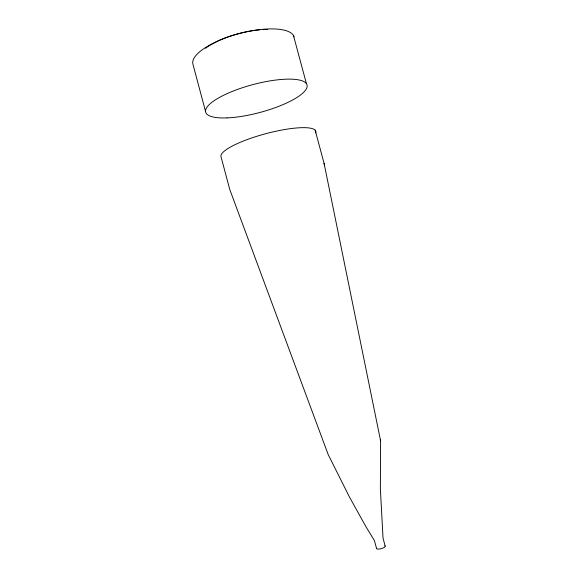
<?xml version="1.0" encoding="UTF-8"?>
<svg xmlns="http://www.w3.org/2000/svg" width="578" height="578" viewBox="0 0 578 578"><rect width="100%" height="100%" fill="white"/><g stroke="black" fill="none" stroke-linecap="round" stroke-linejoin="round"><path stroke-width="0.87" d="M315.133 130.137L324.077 163.357L380.606 440.87L380.36 488.786L383.033 538.096L385.172 546.08M205.638 48.285L209.084 45.698L218.513 40.684A46.608 15.743 -15 0 1 259.71 29.839M267.332 29.615L265.613 29.521A46.608 15.743 -15 0 0 263.149 29.608M293.443 35.453L306.427 83.666M376.574 548.616L374.428 540.625L365.975 526.76L349.307 496.733L328.138 454.453L229.762 189.497L220.948 156.45A49.072 10.599 -15 0 1 269.536 132.73A49.072 10.599 -15 0 1 315.718 132.846M205.587 111.641L192.777 63.587A52.403 17.564 -15 0 1 239.567 33.495A52.403 17.564 -15 0 1 294.086 36.869M380.36 439.663L380.606 440.87M324.077 163.357L324.518 165.546M384.832 545.813A4.501 1.358 -14.9 0 1 381.603 548.558A4.501 1.358 -14.9 0 1 376.538 548.255M227.103 117.89A52.468 14.371 -15 0 0 306.969 87.401A52.468 14.371 -15 0 0 235.015 90.341A52.468 14.371 -15 0 0 227.103 117.89"/></g></svg>
